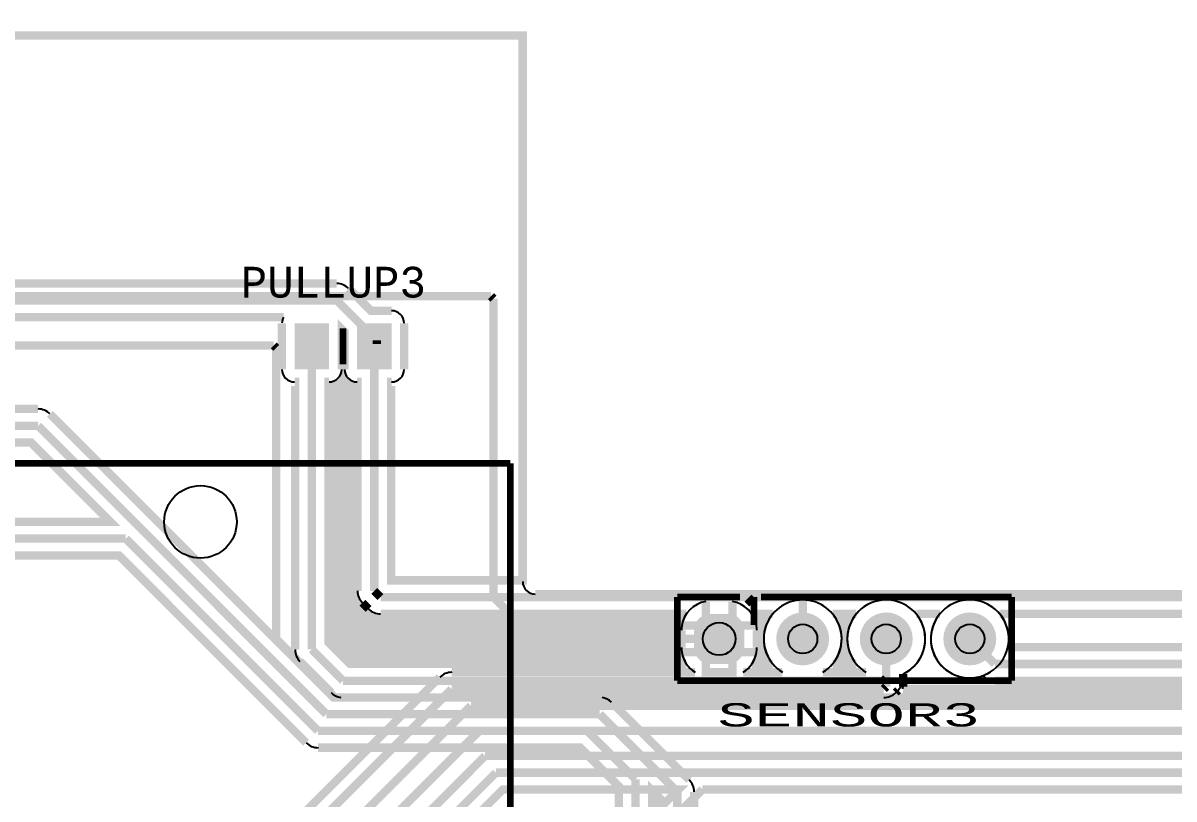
# Model space of a CAD drawing. Extents: x -3564 to 3564, y -2067 to 2176.
# Drawn here: x -1863 to -486, y 1139 to 2067 of the extents above; entities that cross this region are included whole.
import ezdxf
from ezdxf.enums import TextEntityAlignment as Align

# ---------------------------------------------------------------- set-up
doc = ezdxf.new("R2010")
doc.units = 0
for name, color, linetype in [('BOARD_OUTLINE', 2, 'CONTINUOUS'), ('COPPER_BOTTOM', 1, 'CONTINUOUS'), ('COPPER_TOP', 3, 'CONTINUOUS'), ('DRILL', 255, 'CONTINUOUS'), ('SILKSCREEN_BOTTOM', 6, 'CONTINUOUS'), ('SILKSCREEN_TOP', 4, 'CONTINUOUS')]:
    doc.layers.add(name, color=color, linetype=linetype)
doc.styles.add('MONOTxtStyle', font='monotxt')

msp = doc.modelspace()

# ---------------------------------------------------------------- hatches: boundary and pattern name
at = {"layer": 'COPPER_BOTTOM'}
h = msp.add_hatch(color=256, dxfattribs=at)
edge = h.paths.add_edge_path()
edge.add_line((-1060, 1340.415), (-1060, 1319.585))
edge.add_arc((-1040.415, 1319.585), 19.585, 180, 270)
edge.add_line((-1040.415, 1300), (-1019.585, 1300))
edge.add_arc((-1019.585, 1319.585), 19.585, 270, 0)
edge.add_line((-1000, 1319.585), (-1000, 1340.415))
edge.add_arc((-1019.585, 1340.415), 19.585, 0, 90)
edge.add_line((-1019.585, 1360), (-1040.415, 1360))
edge.add_arc((-1040.415, 1340.415), 19.585, 90, 180)
edge = h.paths.add_edge_path()
edge.add_arc((-1030, 1330), 19.585, 0, 360)
h = msp.add_hatch(color=256, dxfattribs=at)
edge = h.paths.add_edge_path()
edge.add_arc((-930, 1330), 31.67, 0, 360)
edge = h.paths.add_edge_path()
edge.add_arc((-930, 1330), 17.5, 0, 360)
h = msp.add_hatch(color=256, dxfattribs=at)
edge = h.paths.add_edge_path()
edge.add_arc((-830, 1330), 31.67, 0, 360)
edge = h.paths.add_edge_path()
edge.add_arc((-830, 1330), 17.5, 0, 360)
h = msp.add_hatch(color=256, dxfattribs=at)
edge = h.paths.add_edge_path()
edge.add_arc((-730, 1330), 31.67, 0, 360)
edge = h.paths.add_edge_path()
edge.add_arc((-730, 1330), 17.5, 0, 360)
at = {"layer": 'COPPER_TOP'}
h = msp.add_hatch(color=3, dxfattribs=at)
edge = h.paths.add_edge_path()
edge.add_line((-1478.340276, 1652.440945), (-1478.340276, 1697.320818))
edge.add_line((-1478.340276, 1697.320818), (-1481.659724, 1700.640267))
edge.add_line((-1481.659724, 1700.640267), (-1481.659724, 1652.440945))
edge.add_arc((-1496.732283, 1652.440945), 15.072559, 270, 0, ccw=False)
edge.add_line((-1496.732283, 1637.368386), (-1497.304843, 1637.368386))
edge.add_line((-1497.304843, 1637.368386), (-1497.304843, 1325.725953))
edge.add_line((-1497.304843, 1325.725953), (-1471.675622, 1300.096732))
edge.add_line((-1471.675622, 1300.096732), (-1069.188796, 1300.096732))
edge.add_arc((-1040.415, 1319.585), 34.752323, 180, 214.109479, ccw=False)
edge.add_line((-1075.167323, 1319.585), (-1075.167323, 1340.415))
edge.add_arc((-1040.415, 1340.415), 34.752323, 145.890521, 180, ccw=False)
edge.add_line((-1069.188796, 1359.903268), (-1435.19685, 1359.903268))
edge.add_arc((-1435.19685, 1380), 20.096732, 224.904632, 270, ccw=False)
edge.add_line((-1449.431019, 1365.813137), (-1456.785288, 1373.167406))
edge.add_arc((-1442.598425, 1387.401575), 20.096732, 180, 225.095368, ccw=False)
edge.add_line((-1462.695157, 1387.401575), (-1462.695157, 1637.368386))
edge.add_line((-1462.695157, 1637.368386), (-1463.267717, 1637.368386))
edge.add_arc((-1463.267717, 1652.440945), 15.072559, 180, 270, ccw=False)
h = msp.add_hatch(color=256, dxfattribs=at)
edge = h.paths.add_edge_path()
edge.add_line((-1060, 1340.415), (-1060, 1319.585))
edge.add_arc((-1040.415, 1319.585), 19.585, 180, 270)
edge.add_line((-1040.415, 1300), (-1019.585, 1300))
edge.add_arc((-1019.585, 1319.585), 19.585, 270, 0)
edge.add_line((-1000, 1319.585), (-1000, 1340.415))
edge.add_arc((-1019.585, 1340.415), 19.585, 0, 90)
edge.add_line((-1019.585, 1360), (-1040.415, 1360))
edge.add_arc((-1040.415, 1340.415), 19.585, 90, 180)
edge = h.paths.add_edge_path()
edge.add_arc((-1030, 1330), 19.585, 0, 360)
h = msp.add_hatch(color=3, dxfattribs=at)
edge = h.paths.add_edge_path()
edge.add_arc((-1019.585, 1319.585), 34.752323, 325.890521, 0)
edge.add_line((-984.832677, 1319.585), (-984.832677, 1340.415))
edge.add_arc((-1019.585, 1340.415), 34.752323, 0, 34.109479)
edge.add_line((-990.811204, 1359.903268), (-965.83132, 1359.903268))
edge.add_arc((-930, 1330), 46.67, 140.153087, 219.846913)
edge.add_line((-965.83132, 1300.096732), (-990.811204, 1300.096732))
h = msp.add_hatch(color=256, dxfattribs=at)
edge = h.paths.add_edge_path()
edge.add_arc((-930, 1330), 31.67, 0, 360)
edge = h.paths.add_edge_path()
edge.add_arc((-930, 1330), 17.5, 0, 360)
h = msp.add_hatch(color=3, dxfattribs=at)
edge = h.paths.add_edge_path()
edge.add_arc((-930, 1330), 46.67, 320.153087, 39.846913)
edge.add_line((-894.16868, 1359.903268), (-865.83132, 1359.903268))
edge.add_arc((-830, 1330), 46.67, 140.153087, 219.846913)
edge.add_line((-865.83132, 1300.096732), (-894.16868, 1300.096732))
h = msp.add_hatch(color=256, dxfattribs=at)
edge = h.paths.add_edge_path()
edge.add_arc((-830, 1330), 31.67, 0, 360)
edge = h.paths.add_edge_path()
edge.add_arc((-830, 1330), 17.5, 0, 360)
h = msp.add_hatch(color=256, dxfattribs=at)
edge = h.paths.add_edge_path()
edge.add_arc((-730, 1330), 31.67, 0, 360)
edge = h.paths.add_edge_path()
edge.add_arc((-730, 1330), 17.5, 0, 360)
h = msp.add_hatch(color=3, dxfattribs=at)
edge = h.paths.add_edge_path()
edge.add_line((-1109.903268, 847.57403), (-1109.903268, 1148.553365))
edge.add_line((-1109.903268, 1148.553365), (-1100.096732, 1138.746813))
edge.add_line((-1100.096732, 1138.746813), (-1100.096732, 858.269653))
edge.add_arc((-1080, 830), 34.685039, 125.4088, 149.557417)
at = {"layer": 'DRILL'}
h = msp.add_hatch(color=255, dxfattribs=at)
edge = h.paths.add_edge_path()
edge.add_arc((-1030, 1330), 19.585, 0, 360)
h = msp.add_hatch(color=255, dxfattribs=at)
edge = h.paths.add_edge_path()
edge.add_arc((-930, 1330), 17.5, 0, 360)
h = msp.add_hatch(color=255, dxfattribs=at)
edge = h.paths.add_edge_path()
edge.add_arc((-830, 1330), 17.5, 0, 360)
h = msp.add_hatch(color=255, dxfattribs=at)
edge = h.paths.add_edge_path()
edge.add_arc((-730, 1330), 17.5, 0, 360)

# ---------------------------------------------------------------- linework, layer by layer
at = {"layer": 'BOARD_OUTLINE', "color": 2, "const_width": 0.000039}
for points in [[(-2050, 2066.766142), (-1250, 2066.766063)], [(-1250, 2066.766063), (-1250, 1398.66874)], [(-1250, 1398.66874), (-450, 1398.66874)]]:
    msp.add_lwpolyline(points, dxfattribs=at)
at = {"layer": 'COPPER_BOTTOM', "color": 1, "const_width": 10}
for points in [[(-1265.072559, 1398.66874), (-1265.072559, 2051.693505), (-1689.621248, 2051.693547), (-1689.621272, 2051.693547), (-2050.000001, 2051.693583)], [(-684.392827, 1320.096732), (-418.3243, 1320.096732), (-320.096732, 1418.3243), (-320.096732, 1787.071102)], [(-1302.928898, 1740), (-2320, 1740)], [(-1302.928898, 1740), (-1300, 1737.071102)], [(-1300, 1380), (-1300, 1737.071102)], [(-1250, 1330), (-1300, 1380)], [(-450, 1383.596181), (-1250, 1383.596181)], [(-1046.016772, 1374.712873), (-1046.016772, 1346.016772), (-1074.712873, 1346.016772)], [(-985.287127, 1346.016772), (-1013.983228, 1346.016772), (-1013.983228, 1374.712873)], [(-1030, 1330), (-1250, 1330)], [(-830, 1272.928898), (-830, 1330)], [(-700, 1300), (-730, 1330)], [(-1074.712873, 1313.983228), (-1046.016772, 1313.983228), (-1046.016772, 1290.096732), (-1013.983228, 1290.096732), (-1013.983228, 1313.983228), (-985.287127, 1313.983228)], [(-1350, 1290.096732), (-1058.804291, 1290.096732)], [(-1001.195709, 1290.096732), (-954.20368, 1290.096732)], [(-905.79632, 1290.096732), (-854.20368, 1290.096732)], [(-700, 1300), (-410, 1300)], [(-1574.186863, 1074.234169), (-1364.234169, 1284.186863)], [(-810.103805, 1270.096732), (-468.3243, 1270.096732), (-458.517764, 1279.903268), (-699.973335, 1279.903268)], [(-809.903268, 1287.878625), (-809.903268, 1272.960834)], [(-714.234169, 1285.813137), (-714.426197, 1286.005165)], [(-1560, 1060), (-1350, 1270)], [(-1350, 1270), (-832.928898, 1270)], [(-832.928898, 1270), (-830, 1272.928898)], [(-1327.095276, 1250), (-1530, 1047.084252)], [(-1327.095276, 1250), (-460, 1250)], [(-1510, 1027.070866), (-1317.070866, 1220)], [(-1317.070866, 1220), (-460, 1220)], [(-1310, 1190), (-1470, 1030)], [(-1310, 1190), (-460, 1190)], [(-1297.06811, 1170), (-1440, 1027.073228)], [(-1297.06811, 1170), (-450, 1170)], [(-1144.186863, 1084.234169), (-1078.517764, 1149.903268), (-1288.743943, 1149.903268), (-1419.903268, 1018.748639), (-1419.903268, 108.324378), (-1371.675622, 60.096732), (-1256.520732, 60.096732)], [(-1050, 1150), (-1130, 1070)], [(-1050, 1150), (-440, 1150)]]:
    msp.add_lwpolyline(points, dxfattribs=at)
at = {"layer": 'COPPER_BOTTOM', "color": 1}
msp.add_circle((-1030, 1330), 19.585, dxfattribs=at)
for centre, radius, start, end in [((-1250, 1398.66874), 15.072559, 180, 270), ((-1040.415, 1340.415), 34.752323, 99.27605, 170.72395), ((-1019.585, 1340.415), 34.752323, 9.27605, 80.72395), ((-930, 1330), 46.67, 301.239276, 238.760724), ((-830, 1330), 46.67, 295.506501, 238.760724), ((-730, 1330), 46.67, 347.748824, 289.493537), ((-1040.415, 1319.585), 34.752323, 189.27605, 238.051766), ((-1019.585, 1319.585), 34.752323, 301.948234, 350.72395), ((-1350, 1270), 20.096732, 90, 135.095368), ((-700, 1300), 20.096732, 224.904632, 252.823098), ((-829.999975, 1272.928884), 20.096732, 351.898569, 0.091091), ((-699.999943, 1299.999982), 20.096732, 252.822928, 270.07586)]:
    msp.add_arc(centre, radius, start, end, dxfattribs=at)
at = {"layer": 'COPPER_TOP', "color": 3, "const_width": 10}
for points in [[(-1421.929134, 1637.368386), (-1422.501693, 1637.368386), (-1422.501693, 1400.096732), (-1265.072559, 1400.096732), (-1265.072559, 2051.693505), (-1689.621248, 2051.693547), (-1689.621272, 2051.693547), (-2050.000001, 2051.693583)], [(-2324.968404, 1755.096732), (-1487.604464, 1755.096732)], [(-1473.387851, 1749.210537), (-1446.808929, 1722.631614), (-1421.929134, 1722.631614)], [(-2325, 1735), (-1487.598425, 1735)], [(-1487.598425, 1735), (-1439.669449, 1687.071024)], [(-1551.233107, 1714.903268), (-2316.675622, 1714.903268), (-2605.789422, 1425.789467)], [(-1553.143425, 1652.440945), (-1553.143425, 1707.559055)], [(-1478.340276, 1652.440945), (-1478.340276, 1697.320818), (-1481.659724, 1700.640267), (-1481.659724, 1652.440945)], [(-1406.856575, 1707.559055), (-1406.856575, 1652.440945)], [(-1562.928898, 1681.035433), (-2349.153543, 1681.035433)], [(-1562.928898, 1681.035433), (-1560, 1678.106535)], [(-1560, 1330), (-1560, 1678.106535)], [(-1517.401575, 1680), (-1517.401575, 1317.401575)], [(-1442.598425, 1680), (-1442.598425, 1387.401575)], [(-1439.669449, 1687.071024), (-1439.669449, 1682.928976)], [(-1537.498307, 1317.401575), (-1537.498307, 1637.368386), (-1538.070866, 1637.368386)], [(-1496.732283, 1637.368386), (-1497.304843, 1637.368386), (-1497.304843, 1325.725953), (-1471.675622, 1300.096732), (-1069.188796, 1300.096732)], [(-1462.695157, 1387.401575), (-1462.695157, 1637.368386), (-1463.267717, 1637.368386)], [(-2254.977177, 1605.096732), (-1845.017557, 1605.096732)], [(-1830.789433, 1599.210543), (-1689.621248, 1458.042359), (-1491.675622, 1260.096732), (-1482.781831, 1260.096732)], [(-2255, 1585), (-1845, 1585)], [(-1845, 1585), (-1500, 1240)], [(-1923.427441, 1481.5), (-1923.427441, 1470.096732), (-1758.517764, 1470.096732), (-1853.3243, 1564.903268), (-2246.675622, 1564.903268), (-2304.785157, 1506.793732), (-2304.785157, 1444.285157), (-2303.228346, 1444.285157)], [(-2000, 1450), (-1740, 1450)], [(-1740, 1450), (-1510, 1220)], [(-1524.234169, 1205.813137), (-1748.3243, 1429.903268), (-1923.427441, 1429.903268), (-1923.427441, 1338.5)], [(-1442.598425, 1387.401575), (-1435.19685, 1380)], [(-1449.431019, 1365.813137), (-1456.785288, 1373.167406)], [(-1435.19685, 1380), (-680, 1380)], [(-930, 1380), (-930, 1330)], [(-680, 1380), (-412.928898, 1380)], [(-1069.188796, 1359.903268), (-1435.19685, 1359.903268)], [(-990.811204, 1359.903268), (-965.83132, 1359.903268)], [(-894.16868, 1359.903268), (-865.83132, 1359.903268)], [(-765.83132, 1359.903268), (-794.16868, 1359.903268)], [(-412.960834, 1359.903268), (-694.16868, 1359.903268)], [(-1075.167323, 1319.585), (-1075.167323, 1340.415)], [(-984.832677, 1319.585), (-984.832677, 1340.415)], [(-1490, 1260), (-1560, 1330)], [(-1517.401575, 1317.401575), (-1480, 1280)], [(-830, 1282.929134), (-830, 1330)], [(-1494.234169, 1265.813137), (-1531.588438, 1303.167406)], [(-965.83132, 1300.096732), (-990.811204, 1300.096732)], [(-865.83132, 1300.096732), (-894.16868, 1300.096732)], [(-1480, 1280), (-832.929134, 1280)], [(-832.929134, 1280), (-830, 1282.929134)], [(-809.903268, 1287.878625), (-809.903268, 1282.956487)], [(-815.789446, 1268.718577), (-818.718566, 1265.789457)], [(-1490, 1260), (-322.928898, 1260)], [(-832.946009, 1259.903268), (-1170.146902, 1259.903268)], [(-1158.718148, 1254.210518), (-1065.78939, 1161.281603)], [(-1500, 1240), (-1172.92874, 1240)], [(-1080, 1147.071102), (-1172.92874, 1240)], [(-1510, 1220), (-1187.92874, 1220)], [(-1187.92874, 1220), (-1130, 1162.071102)], [(-1208.386448, 780.034584), (-1150.096732, 838.3243), (-1150.096732, 1153.746819), (-1196.253056, 1199.903268), (-1510, 1199.903268)], [(-1130, 1162.071102), (-1130, 830)], [(-1109.903268, 847.57403), (-1109.903268, 1148.553365), (-1100.096732, 1138.746813), (-1100.096732, 858.269653)], [(-1080, 830), (-1080, 1147.071102)], [(-1059.903268, 1147.021186), (-1059.903268, 858.269653)]]:
    msp.add_lwpolyline(points, dxfattribs=at)
at = {"layer": 'COPPER_TOP', "color": 3}
for centre, radius, start, end in [((-1487.598387, 1735.000001), 20.096732, 45, 90.017327), ((-1421.929134, 1707.559055), 15.072559, 0, 90), ((-1538.070866, 1707.559055), 15.072559, 150.839537, 180), ((-1538.070866, 1652.440945), 15.072559, 180, 270), ((-1496.732283, 1652.440945), 15.072559, 270, 0), ((-1463.267717, 1652.440945), 15.072559, 180, 270), ((-1421.929134, 1652.440945), 15.072559, 270, 0), ((-1844.999968, 1585.000008), 20.096732, 45, 90.050144), ((-1442.598425, 1387.401575), 20.096732, 180, 225.095368), ((-1435.19685, 1380), 20.096732, 224.904632, 270), ((-1040.415, 1340.415), 34.752323, 145.890521, 180), ((-1019.585, 1340.415), 34.752323, 0, 34.109479), ((-930, 1330), 46.67, 140.153087, 219.846913), ((-930, 1330), 46.67, 320.153087, 39.846913), ((-830, 1330), 46.67, 140.153087, 219.846913), ((-830, 1330), 46.67, 295.506501, 39.846913), ((-730, 1330), 46.67, 140.153087, 39.846913), ((-1517.401575, 1317.401575), 20.096732, 180, 225.095368), ((-1040.415, 1319.585), 34.752323, 180, 214.109479), ((-1019.585, 1319.585), 34.752323, 325.890521, 0), ((-829.999981, 1282.929113), 20.096732, 315, 0.078044), ((-1480, 1280), 20.096732, 224.904632, 262.043453), ((-1172.928696, 1239.999995), 20.096732, 44.999951, 82.043561), ((-832.929102, 1279.999993), 20.096732, 269.951796, 315), ((-1510, 1220), 20.096732, 224.904632, 270), ((-1079.999938, 1147.07108), 20.096732, 359.857753, 44.999951)]:
    msp.add_arc(centre, radius, start, end, dxfattribs=at)
at = {"layer": 'COPPER_TOP'}
for points in [[(-1496.732283, 1652.440945), (-1538.070866, 1652.440945), (-1496.732283, 1707.559055), (-1538.070866, 1707.559055)], [(-1421.929134, 1652.440945), (-1463.267717, 1652.440945), (-1421.929134, 1707.559055), (-1463.267717, 1707.559055)]]:
    msp.add_solid(points, dxfattribs=at)
at = {"layer": 'DRILL', "color": 255}
for centre, radius in [((-1030, 1330), 19.585), ((-930, 1330), 17.5), ((-830, 1330), 17.5), ((-730, 1330), 17.5)]:
    msp.add_circle(centre, radius, dxfattribs=at)
at = {"layer": 'SILKSCREEN_BOTTOM', "color": 6, "const_width": 8}
for points in [[(-2740, 1540), (-1280, 1540)], [(-1280, 1540), (-1280, -1600)]]:
    msp.add_lwpolyline(points, dxfattribs=at)
at = {"layer": 'SILKSCREEN_BOTTOM', "color": 6}
msp.add_circle((-1650.629921, 1470), 43.370079, dxfattribs=at)
at = {"layer": 'SILKSCREEN_TOP', "color": 4}
for points, const_width in [([(-1480, 1658.346457), (-1480, 1701.653543)], 7.874016), ([(-1480, 1658.346457), (-1480, 1701.653543)], 7.874016), ([(-1080, 1380), (-1080, 1280)], 8), ([(-1004.999921, 1380), (-1080, 1380)], 8), ([(-996.666614, 1371.666654), (-988.333386, 1380)], 8), ([(-988.333386, 1380), (-988.333386, 1346.666654)], 8), ([(-679.999921, 1380), (-980, 1380)], 8), ([(-679.999921, 1380), (-680, 1280)], 8), ([(-680, 1280), (-1080, 1280)], 8)]:
    msp.add_lwpolyline(points, dxfattribs=dict(at, const_width=const_width))

# ---------------------------------------------------------------- texts
at = {"layer": 'SILKSCREEN_TOP', "style": 'MONOTxtStyle', "width": 0.995556}
msp.add_text('PULLUP3', height=36.745407, dxfattribs=at).set_placement((-1491.653543, 1775.11811), align=Align.TOP_CENTER)
at = {"layer": 'SILKSCREEN_TOP', "style": 'MONOTxtStyle', "width": 1.866667}
msp.add_text('SENSOR3', height=27.777769, dxfattribs=at).set_placement((-875, 1239.166654), align=Align.MIDDLE_CENTER)

doc.saveas('drawing.dxf')
